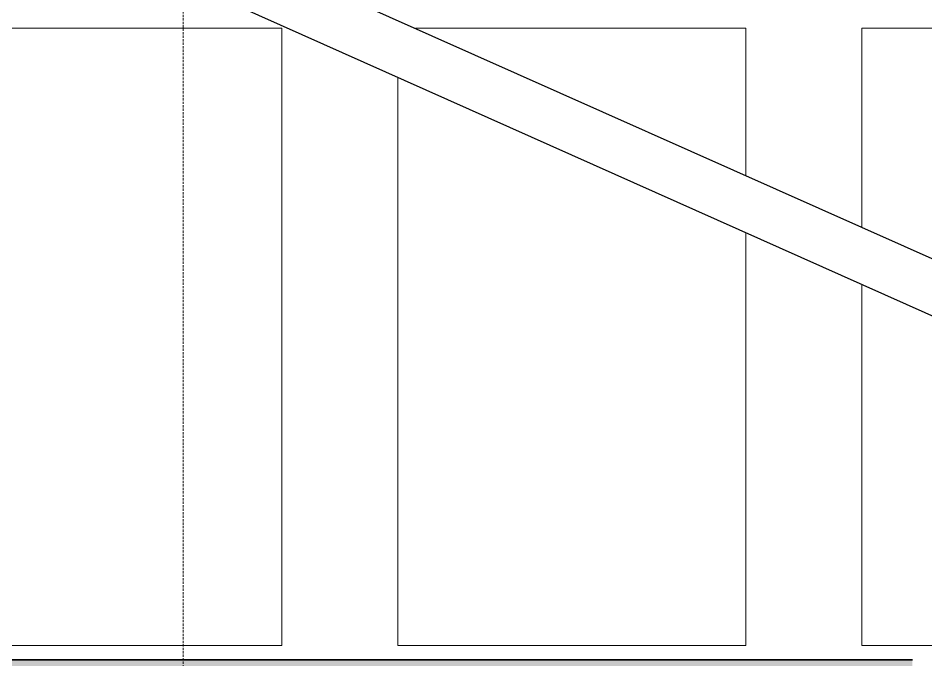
# Model space of a CAD drawing. Header units: millimetres. Extents: x -853228 to -774636, y -17776 to 22455.
# Drawn here: x -826535 to -825752, y 7249 to 7803 of the extents above; entities that cross this region are included whole.
import ezdxf

# ---------------------------------------------------------------- set-up
doc = ezdxf.new("R2010")
doc.units = ezdxf.units.MM
doc.linetypes.add('DPA_Hidden 50', pattern=[3, 2, -1])
for name, color, linetype, lineweight in [('A-DETL', 1, 'Continuous', 70), ('A-DOOR-E', 2, 'Continuous', 25), ('A-GLAZ-CURT', 2, 'Continuous', 9), ('A-GLAZ-CWMG', 2, 'Continuous', 35)]:
    doc.layers.add(name, color=color, linetype=linetype, lineweight=lineweight)

# ---------------------------------------------------------------- blocks, each defined once
blk = doc.blocks.new('DPA_AC-SG-PI - A1_1200x1300 mm-9434749-4281-01 ENLARGED LOWER PLATFORM LEVEL - REFLECTED CEILING PLAN - SHEET 2')
at = {"layer": 'A-DOOR-E'}
for p, q in [((-556.64, 29.95), (494.88, -439.85)), ((476.52, -480.94), (-575, -11.13))]:
    blk.add_line(p, q, dxfattribs=at)
blk = doc.blocks.new('DPA_CP_Metal Ceiling Panel - Vertical Panel with Gap-V9-4281-01 ENLARGED LOWER PLATFORM LEVEL - REFLECTED CEILING PLAN - SHEET 2')
at = {"layer": 'A-GLAZ-CURT'}
for p, q in [((-825807.37, 7794.02), (-825807.37, 7622.08)), ((-825507.37, 7794.02), (-825807.37, 7794.02)), ((-825507.37, 7794.02), (-825807.37, 7794.02)), ((-825807.37, 7794.02), (-825807.37, 7622.08)), ((-825807.37, 7622.08), (-825807.37, 7794.02)), ((-825807.37, 7794.02), (-825507.37, 7794.02)), ((-825507.37, 7794.02), (-825507.37, 7488.05)), ((-825507.37, 7488.05), (-825507.37, 7794.02)), ((-825507.37, 7794.02), (-825507.37, 7488.05)), ((-825807.37, 7572.8), (-825807.37, 7261.52)), ((-825807.37, 7572.8), (-825807.37, 7261.52)), ((-825807.37, 7261.52), (-825807.37, 7572.8)), ((-825507.37, 7438.76), (-825507.37, 7261.52)), ((-825507.37, 7261.52), (-825507.37, 7438.76)), ((-825507.37, 7438.76), (-825507.37, 7261.52)), ((-825507.37, 7261.52), (-825807.37, 7261.52)), ((-825807.37, 7261.52), (-825507.37, 7261.52)), ((-825507.37, 7261.52), (-825807.37, 7261.52))]:
    blk.add_line(p, q, dxfattribs=at)
blk = doc.blocks.new('DPA_CP_Metal Ceiling Panel - Vertical Panel with Gap-V10-4281-01 ENLARGED LOWER PLATFORM LEVEL - REFLECTED CEILING PLAN - SHEET 2')
at = {"layer": 'A-GLAZ-CURT'}
for p, q in [((-825907.37, 7794.02), (-826192.2, 7794.02)), ((-825907.37, 7794.02), (-826192.2, 7794.02)), ((-826192.2, 7794.02), (-825907.37, 7794.02)), ((-825907.37, 7794.02), (-825907.37, 7666.76)), ((-825907.37, 7666.76), (-825907.37, 7794.02)), ((-825907.37, 7794.02), (-825907.37, 7666.76)), ((-826207.37, 7751.51), (-826207.37, 7261.52)), ((-826207.37, 7751.51), (-826207.37, 7261.52)), ((-826207.37, 7261.52), (-826207.37, 7751.51)), ((-825907.37, 7617.47), (-825907.37, 7261.52)), ((-825907.37, 7261.52), (-825907.37, 7617.47)), ((-825907.37, 7617.47), (-825907.37, 7261.52)), ((-825907.37, 7261.52), (-826207.37, 7261.52)), ((-826207.37, 7261.52), (-825907.37, 7261.52)), ((-825907.37, 7261.52), (-826207.37, 7261.52))]:
    blk.add_line(p, q, dxfattribs=at)
blk = doc.blocks.new('DPA_CP_Metal Ceiling Panel - Vertical Panel with Gap-10965286-4281-01 ENLARGED LOWER PLATFORM LEVEL - REFLECTED CEILING PLAN - SHEET 2')
at = {"layer": 'A-GLAZ-CURT'}
for p, q in [((-821807.37, 7794.02), (-821807.37, 7261.52)), ((-821507.37, 7794.02), (-821807.37, 7794.02)), ((-821507.37, 7794.02), (-821807.37, 7794.02)), ((-821807.37, 7794.02), (-821807.37, 7261.52)), ((-821807.37, 7261.52), (-821807.37, 7794.02)), ((-821807.37, 7794.02), (-821507.37, 7794.02)), ((-821507.37, 7794.02), (-821507.37, 7261.52)), ((-821507.37, 7261.52), (-821507.37, 7794.02)), ((-821507.37, 7794.02), (-821507.37, 7261.52)), ((-821507.37, 7261.52), (-821807.37, 7261.52)), ((-821807.37, 7261.52), (-821507.37, 7261.52)), ((-821507.37, 7261.52), (-821807.37, 7261.52))]:
    blk.add_line(p, q, dxfattribs=at)
blk = doc.blocks.new('Rectangular Mullion - 200mm Square-13922850-4281-01 ENLARGED LOWER PLATFORM LEVEL - REFLECTED CEILING PLAN - SHEET 2')
at = {"layer": 'A-GLAZ-CWMG'}
blk.add_hatch(color=256, dxfattribs=at).paths.add_polyline_path([(-825763.71, 6974.02), (-825763.71, 7249.02), (-827950.71, 7249.02), (-827950.71, 6974.02), (-827310.79, 6974.02)])
for p, q in [((-827950.71, 7249.02), (-825763.71, 7249.02)), ((-825763.71, 7249.02), (-827950.71, 7249.02))]:
    blk.add_line(p, q, dxfattribs=at)

msp = doc.modelspace()

# ---------------------------------------------------------------- linework, layer by layer
at = {"layer": 'A-DETL', "color": 55, "linetype": 'DPA_Hidden 50', "lineweight": 9}
msp.add_line((-826392.21, 6561.51), (-826392.21, 8944.02), dxfattribs=at)

# ---------------------------------------------------------------- block references
at = {"layer": 'A-DOOR-E'}
msp.add_blockref('DPA_AC-SG-PI - A1_1200x1300 mm-9434749-4281-01 ENLARGED LOWER PLATFORM LEVEL - REFLECTED CEILING PLAN - SHEET 2', (-825982.37, 7919.02), dxfattribs=at)
at = {"layer": 'A-GLAZ-CURT'}
for name, p in [('DPA_CP_Metal Ceiling Panel - Vertical Panel with Gap-10965286-4281-01 ENLARGED LOWER PLATFORM LEVEL - REFLECTED CEILING PLAN - SHEET 2', (-4800, 0)), ('DPA_CP_Metal Ceiling Panel - Vertical Panel with Gap-V10-4281-01 ENLARGED LOWER PLATFORM LEVEL - REFLECTED CEILING PLAN - SHEET 2', (0, 0)), ('DPA_CP_Metal Ceiling Panel - Vertical Panel with Gap-V9-4281-01 ENLARGED LOWER PLATFORM LEVEL - REFLECTED CEILING PLAN - SHEET 2', (0, 0))]:
    msp.add_blockref(name, p, dxfattribs=at)
at = {"layer": 'A-GLAZ-CWMG'}
msp.add_blockref('Rectangular Mullion - 200mm Square-13922850-4281-01 ENLARGED LOWER PLATFORM LEVEL - REFLECTED CEILING PLAN - SHEET 2', (0, 0), dxfattribs=at)

doc.saveas('drawing.dxf')
